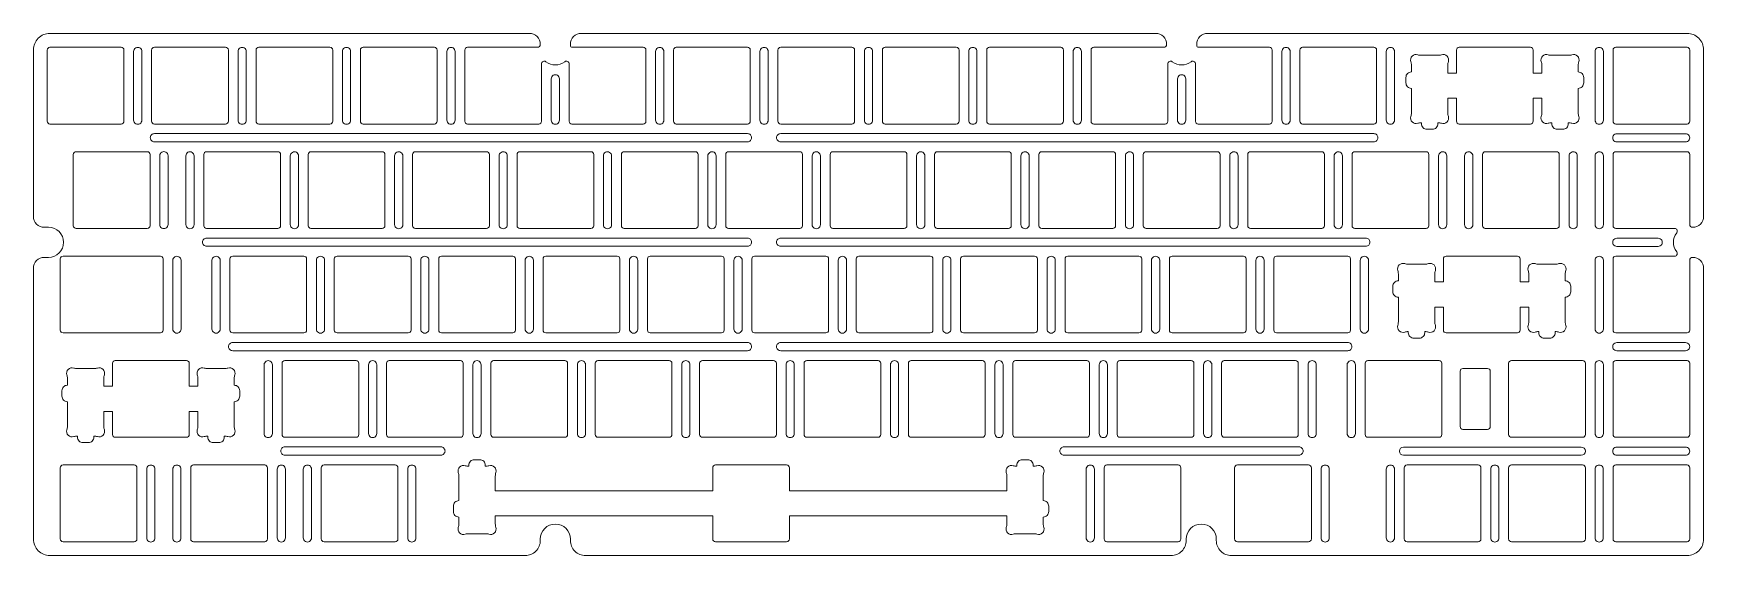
# Model space of a CAD drawing. Header units: millimetres. Extents: x 2480 to 2785, y 1081 to 1176.
import ezdxf

# ---------------------------------------------------------------- set-up
doc = ezdxf.new("R2010")
doc.units = ezdxf.units.MM
doc.layers.add('1', color=7, linetype='Continuous', lineweight=0)

msp = doc.modelspace()

# ---------------------------------------------------------------- linework, layer by layer
at = {"layer": '1'}
for points in [[(2784.65, 1142.88, -0.414259), (2782.65, 1140.88), (2782.62, 1140.88, -0.414159), (2782.12, 1141.38), (2782.12, 1154.16, 0.414146), (2781.62, 1154.66), (2768.62, 1154.66, 0.414159), (2768.12, 1154.16), (2768.12, 1141.16, 0.414138), (2768.62, 1140.66), (2779.35, 1140.66, -0.628084), (2779.74, 1139.85, 0.349636), (2779.74, 1136.42, -0.628068), (2779.35, 1135.61), (2768.62, 1135.61, 0.414165), (2768.12, 1135.11), (2768.12, 1122.11, 0.414138), (2768.62, 1121.61), (2781.62, 1121.61, 0.414173), (2782.12, 1122.11), (2782.12, 1134.88, -0.414138), (2782.62, 1135.38), (2782.65, 1135.38, -0.414258), (2784.65, 1133.38), (2784.65, 1083.99, -0.414229), (2781.65, 1080.99), (2698.47, 1080.99, -0.414227), (2695.72, 1083.74), (2695.72, 1083.99, 1), (2690.22, 1083.99), (2690.22, 1083.74, -0.414226), (2687.47, 1080.99), (2580.6, 1080.99, -0.414227), (2577.85, 1083.74), (2577.85, 1083.99, 1), (2572.35, 1083.99), (2572.35, 1083.74, -0.414229), (2569.6, 1080.99), (2482.85, 1080.99, -0.414219), (2479.85, 1083.99), (2479.85, 1133.38, -0.414254), (2481.85, 1135.38), (2482.6, 1135.38, 0.999999), (2482.6, 1140.88), (2481.85, 1140.88, -0.41426), (2479.85, 1142.88), (2479.85, 1173.24, -0.414219), (2482.85, 1176.24), (2570.35, 1176.24, -0.414259), (2572.35, 1174.24), (2572.35, 1174.21, -0.414137), (2571.85, 1173.71), (2559.07, 1173.71, 0.414135), (2558.57, 1173.21), (2558.57, 1160.21, 0.414139), (2559.07, 1159.71), (2572.07, 1159.71, 0.414139), (2572.57, 1160.21), (2572.57, 1170.69, -0.628142), (2573.38, 1171.08, 0.349647), (2576.81, 1171.08, -0.628135), (2577.62, 1170.69), (2577.62, 1160.21, 0.414139), (2578.12, 1159.71), (2591.12, 1159.71, 0.414139), (2591.62, 1160.21), (2591.62, 1173.21, 0.414137), (2591.12, 1173.71), (2578.2, 1173.71, -0.414364), (2577.85, 1174.06), (2577.85, 1174.24, -0.414259), (2579.85, 1176.24), (2684.65, 1176.24, -0.414259), (2686.65, 1174.24), (2686.65, 1174.21, -0.414168), (2686.15, 1173.71), (2673.37, 1173.71, 0.414159), (2672.87, 1173.21), (2672.87, 1160.21, 0.41416), (2673.37, 1159.71), (2686.37, 1159.71, 0.414168), (2686.87, 1160.21), (2686.87, 1170.69, -0.628142), (2687.68, 1171.08, 0.349647), (2691.11, 1171.08, -0.628142), (2691.92, 1170.69), (2691.92, 1160.21, 0.41416), (2692.42, 1159.71), (2705.42, 1159.71, 0.414168), (2705.92, 1160.21), (2705.92, 1173.21, 0.414168), (2705.42, 1173.71), (2692.5, 1173.71, -0.414379), (2692.15, 1174.06), (2692.15, 1174.24, -0.414259), (2694.15, 1176.24), (2781.65, 1176.24, -0.414221), (2784.65, 1173.24), (2784.65, 1157.16)], [(2496.37, 1160.21), (2496.37, 1173.21, 0.414214), (2495.87, 1173.71), (2482.87, 1173.71, 0.414214), (2482.37, 1173.21), (2482.37, 1160.21, 0.414214), (2482.87, 1159.71), (2495.87, 1159.71, 0.414214)], [(2499.64, 1160.41), (2499.64, 1172.94, 1.00113), (2498.14, 1172.95), (2498.14, 1160.41, 1.005837)], [(2515.42, 1160.21), (2515.42, 1173.21, 0.414214), (2514.92, 1173.71), (2501.92, 1173.71, 0.414214), (2501.42, 1173.21), (2501.42, 1160.21, 0.414214), (2501.92, 1159.71), (2514.92, 1159.71, 0.414214)], [(2517.2, 1160.41), (2517.2, 1172.94, -1.00113), (2518.7, 1172.95), (2518.7, 1160.41, -1.005837)], [(2534.47, 1160.21), (2534.47, 1173.21, 0.414214), (2533.97, 1173.71), (2520.97, 1173.71, 0.414214), (2520.47, 1173.21), (2520.47, 1160.21, 0.414214), (2520.97, 1159.71), (2533.97, 1159.71, 0.414214)], [(2537.74, 1160.41), (2537.74, 1172.94, 1.00113), (2536.24, 1172.95), (2536.24, 1160.41, 1.005837)], [(2553.52, 1160.21), (2553.52, 1173.21, 0.414214), (2553.02, 1173.71), (2540.02, 1173.71, 0.414214), (2539.52, 1173.21), (2539.52, 1160.21, 0.414214), (2540.02, 1159.71), (2553.02, 1159.71, 0.414214)], [(2555.3, 1160.41), (2555.3, 1172.94, -1.00113), (2556.8, 1172.95), (2556.8, 1160.41, -1.005837)], [(2593.4, 1160.41), (2593.4, 1172.94, -1.00113), (2594.9, 1172.95), (2594.9, 1160.41, -1.005837)], [(2610.67, 1160.21), (2610.67, 1173.21, 0.414214), (2610.17, 1173.71), (2597.17, 1173.71, 0.414214), (2596.67, 1173.21), (2596.67, 1160.21, 0.414214), (2597.17, 1159.71), (2610.17, 1159.71, 0.414214)], [(2613.94, 1160.41), (2613.94, 1172.94, 1.00113), (2612.44, 1172.95), (2612.44, 1160.41, 1.005837)], [(2629.72, 1160.21), (2629.72, 1173.21, 0.414214), (2629.22, 1173.71), (2616.22, 1173.71, 0.414214), (2615.72, 1173.21), (2615.72, 1160.21, 0.414214), (2616.22, 1159.71), (2629.22, 1159.71, 0.414214)], [(2631.5, 1160.41), (2631.5, 1172.94, -1.00113), (2633, 1172.95), (2633, 1160.41, -1.005837)], [(2634.77, 1173.21), (2634.77, 1160.21, 0.414214), (2635.27, 1159.71), (2648.27, 1159.71, 0.414214), (2648.77, 1160.21), (2648.77, 1173.21, 0.414214), (2648.27, 1173.71), (2635.27, 1173.71, 0.414214)], [(2652.04, 1160.41), (2652.04, 1172.94, 1.00113), (2650.54, 1172.95), (2650.54, 1160.41, 1.005837)], [(2667.82, 1173.21, 0.414214), (2667.32, 1173.71), (2654.32, 1173.71, 0.414214), (2653.82, 1173.21), (2653.82, 1160.21, 0.414214), (2654.32, 1159.71), (2667.32, 1159.71, 0.414214), (2667.82, 1160.21)], [(2669.6, 1160.41), (2669.6, 1172.94, -1.00113), (2671.1, 1172.95), (2671.1, 1160.41, -1.005837)], [(2707.7, 1160.41), (2707.7, 1172.94, -1.00113), (2709.2, 1172.95), (2709.2, 1160.41, -1.005837)], [(2724.47, 1159.71, 0.414214), (2724.97, 1160.21), (2724.97, 1173.21, 0.414214), (2724.47, 1173.71), (2711.47, 1173.71, 0.414214), (2710.97, 1173.21), (2710.97, 1160.21, 0.414214), (2711.47, 1159.71)], [(2728.24, 1160.41), (2728.24, 1172.94, 1.00113), (2726.74, 1172.95), (2726.74, 1160.41, 1.005837)], [(2761.77, 1161.72, 0.078597), (2761.87, 1161.1, -0.612516), (2760.61, 1159.84, 0.078597), (2759.99, 1159.94), (2759.95, 1159.94), (2759.95, 1159.74, -0.414214), (2758.95, 1158.74), (2757.95, 1158.74, -0.414214), (2756.95, 1159.74), (2756.95, 1159.94), (2756.9, 1159.94, 0.078597), (2756.28, 1159.84, -0.612516), (2755.02, 1161.1, 0.078597), (2755.12, 1161.72), (2755.12, 1164.41), (2753.55, 1164.41), (2753.55, 1160.21, -0.414214), (2753.05, 1159.71), (2740.05, 1159.71, -0.414214), (2739.55, 1160.21), (2739.55, 1164.41), (2737.97, 1164.41), (2737.97, 1161.72, 0.078597), (2738.07, 1161.1, -0.612516), (2736.81, 1159.84, 0.078597), (2736.19, 1159.94), (2736.15, 1159.94), (2736.15, 1159.74, -0.414214), (2735.15, 1158.74), (2734.15, 1158.74, -0.414214), (2733.15, 1159.74), (2733.15, 1159.94), (2733.1, 1159.94, 0.078597), (2732.48, 1159.84, -0.612516), (2731.22, 1161.1, 0.078597), (2731.32, 1161.72), (2731.32, 1166.21, -0.414214), (2730.32, 1167.21), (2730.32, 1168.21, -0.414214), (2731.32, 1169.21), (2731.32, 1170.46, 0.078597), (2731.22, 1171.08, -0.612516), (2732.48, 1172.34, 0.078597), (2733.1, 1172.24), (2736.19, 1172.24, 0.078597), (2736.81, 1172.34, -0.612516), (2738.07, 1171.08, 0.078597), (2737.97, 1170.46), (2737.97, 1169.01), (2739.55, 1169.01), (2739.55, 1173.21, -0.414214), (2740.05, 1173.71), (2753.05, 1173.71, -0.414214), (2753.55, 1173.21), (2753.55, 1169.01), (2755.12, 1169.01), (2755.12, 1170.46, 0.078597), (2755.02, 1171.08, -0.612516), (2756.28, 1172.34, 0.078597), (2756.9, 1172.24), (2759.99, 1172.24, 0.078597), (2760.61, 1172.34, -0.612516), (2761.87, 1171.08, 0.078597), (2761.77, 1170.46), (2761.77, 1169.21, -0.414214), (2762.77, 1168.21), (2762.77, 1167.21, -0.414214), (2761.77, 1166.21)], [(2764.85, 1160.41), (2764.85, 1172.94, -1.00113), (2766.35, 1172.95), (2766.35, 1160.41, -1.005837)], [(2768.62, 1159.71), (2781.62, 1159.71, 0.414214), (2782.12, 1160.21), (2782.12, 1173.21, 0.414214), (2781.62, 1173.71), (2768.62, 1173.71, 0.414214), (2768.12, 1173.21), (2768.12, 1160.21, 0.414214)], [(2501.17, 1157.21, 0.414214), (2501.92, 1156.46), (2610.17, 1156.46, 0.414214), (2610.92, 1157.21, 0.414214), (2610.17, 1157.96), (2501.92, 1157.96, 0.414214)], [(2615.47, 1157.21, 0.414214), (2616.22, 1156.46), (2724.47, 1156.46, 0.414214), (2725.22, 1157.21, 0.414214), (2724.47, 1157.96), (2616.22, 1157.96, 0.414214)], [(2768.82, 1156.44), (2781.36, 1156.44, 1.00113), (2781.36, 1157.94), (2768.82, 1157.94, 1.005837)], [(2501.13, 1141.16), (2501.13, 1154.16, 0.414214), (2500.63, 1154.66), (2487.63, 1154.66, 0.414214), (2487.13, 1154.16), (2487.13, 1141.16, 0.414214), (2487.63, 1140.66), (2500.63, 1140.66, 0.414214)], [(2502.91, 1141.39), (2502.91, 1153.93, -1.00113), (2504.41, 1153.93), (2504.41, 1141.39, -1.005837)], [(2509.17, 1141.36), (2509.17, 1153.89, 1.00113), (2507.67, 1153.9), (2507.67, 1141.36, 1.005837)], [(2524.95, 1141.16), (2524.95, 1154.16, 0.414214), (2524.45, 1154.66), (2511.45, 1154.66, 0.414214), (2510.95, 1154.16), (2510.95, 1141.16, 0.414214), (2511.45, 1140.66), (2524.45, 1140.66, 0.414214)], [(2526.73, 1141.36), (2526.73, 1153.89, -1.00113), (2528.23, 1153.9), (2528.23, 1141.36, -1.005837)], [(2530, 1154.16), (2530, 1141.16, 0.414214), (2530.5, 1140.66), (2543.5, 1140.66, 0.414214), (2544, 1141.16), (2544, 1154.16, 0.414214), (2543.5, 1154.66), (2530.5, 1154.66, 0.414214)], [(2547.27, 1141.36), (2547.27, 1153.89, 1.00113), (2545.77, 1153.9), (2545.77, 1141.36, 1.005837)], [(2563.05, 1141.16), (2563.05, 1154.16, 0.414214), (2562.55, 1154.66), (2549.55, 1154.66, 0.414214), (2549.05, 1154.16), (2549.05, 1141.16, 0.414214), (2549.55, 1140.66), (2562.55, 1140.66, 0.414214)], [(2564.83, 1141.36), (2564.83, 1153.89, -1.00113), (2566.33, 1153.9), (2566.33, 1141.36, -1.005837)], [(2582.1, 1141.16), (2582.1, 1154.16, 0.414214), (2581.6, 1154.66), (2568.6, 1154.66, 0.414214), (2568.1, 1154.16), (2568.1, 1141.16, 0.414214), (2568.6, 1140.66), (2581.6, 1140.66, 0.414214)], [(2585.37, 1141.36), (2585.37, 1153.89, 1.00113), (2583.87, 1153.9), (2583.87, 1141.36, 1.005837)], [(2601.15, 1141.16), (2601.15, 1154.16, 0.414214), (2600.65, 1154.66), (2587.65, 1154.66, 0.414214), (2587.15, 1154.16), (2587.15, 1141.16, 0.414214), (2587.65, 1140.66), (2600.65, 1140.66, 0.414214)], [(2602.93, 1141.36), (2602.93, 1153.89, -1.00113), (2604.43, 1153.9), (2604.43, 1141.36, -1.005837)], [(2606.7, 1140.66), (2619.7, 1140.66, 0.414214), (2620.2, 1141.16), (2620.2, 1154.16, 0.414214), (2619.7, 1154.66), (2606.7, 1154.66, 0.414214), (2606.2, 1154.16), (2606.2, 1141.16, 0.414214)], [(2623.47, 1141.36), (2623.47, 1153.89, 1.00113), (2621.97, 1153.9), (2621.97, 1141.36, 1.005837)], [(2638.75, 1154.66), (2625.75, 1154.66, 0.414214), (2625.25, 1154.16), (2625.25, 1141.16, 0.414214), (2625.75, 1140.66), (2638.75, 1140.66, 0.414214), (2639.25, 1141.16), (2639.25, 1154.16, 0.414214)], [(2641.03, 1141.36), (2641.03, 1153.89, -1.00113), (2642.53, 1153.9), (2642.53, 1141.36, -1.005837)], [(2657.8, 1154.66), (2644.8, 1154.66, 0.414214), (2644.3, 1154.16), (2644.3, 1141.16, 0.414214), (2644.8, 1140.66), (2657.8, 1140.66, 0.414214), (2658.3, 1141.16), (2658.3, 1154.16, 0.414214)], [(2661.57, 1141.36), (2661.57, 1153.89, 1.00113), (2660.07, 1153.9), (2660.07, 1141.36, 1.005837)], [(2677.35, 1141.16), (2677.35, 1154.16, 0.414214), (2676.85, 1154.66), (2663.85, 1154.66, 0.414214), (2663.35, 1154.16), (2663.35, 1141.16, 0.414214), (2663.85, 1140.66), (2676.85, 1140.66, 0.414214)], [(2679.13, 1141.36), (2679.13, 1153.89, -1.00113), (2680.63, 1153.9), (2680.63, 1141.36, -1.005837)], [(2695.9, 1140.66, 0.414214), (2696.4, 1141.16), (2696.4, 1154.16, 0.414214), (2695.9, 1154.66), (2682.9, 1154.66, 0.414214), (2682.4, 1154.16), (2682.4, 1141.16, 0.414214), (2682.9, 1140.66)], [(2698.18, 1141.36), (2698.18, 1153.89, -1.00113), (2699.68, 1153.9), (2699.68, 1141.36, -1.005837)], [(2714.95, 1140.66, 0.414214), (2715.45, 1141.16), (2715.45, 1154.16, 0.414214), (2714.95, 1154.66), (2701.95, 1154.66, 0.414214), (2701.45, 1154.16), (2701.45, 1141.16, 0.414214), (2701.95, 1140.66)], [(2717.23, 1141.36), (2717.23, 1153.89, -1.00113), (2718.73, 1153.9), (2718.73, 1141.36, -1.005837)], [(2734.5, 1141.16), (2734.5, 1154.16, 0.414214), (2734, 1154.66), (2721, 1154.66, 0.414214), (2720.5, 1154.16), (2720.5, 1141.16, 0.414214), (2721, 1140.66), (2734, 1140.66, 0.414214)], [(2736.28, 1141.36), (2736.28, 1153.89, -1.00113), (2737.78, 1153.9), (2737.78, 1141.36, -1.005837)], [(2742.53, 1141.36), (2742.53, 1153.89, 1.00113), (2741.03, 1153.9), (2741.03, 1141.36, 1.005837)], [(2758.31, 1141.16), (2758.31, 1154.16, 0.414214), (2757.81, 1154.66), (2744.81, 1154.66, 0.414214), (2744.31, 1154.16), (2744.31, 1141.16, 0.414214), (2744.81, 1140.66), (2757.81, 1140.66, 0.414214)], [(2760.09, 1141.36), (2760.09, 1153.89, -1.00113), (2761.59, 1153.9), (2761.59, 1141.36, -1.005837)], [(2764.85, 1141.36), (2764.85, 1153.89, -1.00113), (2766.35, 1153.9), (2766.35, 1141.36, -1.005837)], [(2610.17, 1138.91), (2511.45, 1138.91, 0.414214), (2510.7, 1138.16, 0.414214), (2511.45, 1137.41), (2610.17, 1137.41, 0.414214), (2610.92, 1138.16, 0.414214)], [(2723, 1138.91), (2616.22, 1138.91, 0.414214), (2615.47, 1138.16, 0.414214), (2616.22, 1137.41), (2723, 1137.41, 0.414214), (2723.75, 1138.16, 0.414214)], [(2503.51, 1122.11), (2503.51, 1135.11, 0.414214), (2503.01, 1135.61), (2485.25, 1135.61, 0.414214), (2484.75, 1135.11), (2484.75, 1122.11, 0.414214), (2485.25, 1121.61), (2503.01, 1121.61, 0.414214)], [(2505.29, 1122.31), (2505.29, 1134.84, -1.00113), (2506.79, 1134.85), (2506.79, 1122.31, -1.005837)], [(2513.93, 1122.31), (2513.93, 1134.84, 1.00113), (2512.43, 1134.85), (2512.43, 1122.31, 1.005837)], [(2529.71, 1122.11), (2529.71, 1135.11, 0.414214), (2529.21, 1135.61), (2516.21, 1135.61, 0.414214), (2515.71, 1135.11), (2515.71, 1122.11, 0.414214), (2516.21, 1121.61), (2529.21, 1121.61, 0.414214)], [(2531.49, 1122.31), (2531.49, 1134.84, -1.00113), (2532.99, 1134.85), (2532.99, 1122.31, -1.005837)], [(2548.76, 1122.11), (2548.76, 1135.11, 0.414214), (2548.26, 1135.61), (2535.26, 1135.61, 0.414214), (2534.76, 1135.11), (2534.76, 1122.11, 0.414214), (2535.26, 1121.61), (2548.26, 1121.61, 0.414214)], [(2552.03, 1122.31), (2552.03, 1134.84, 1.00113), (2550.53, 1134.85), (2550.53, 1122.31, 1.005837)], [(2567.81, 1122.11), (2567.81, 1135.11, 0.414214), (2567.31, 1135.61), (2554.31, 1135.61, 0.414214), (2553.81, 1135.11), (2553.81, 1122.11, 0.414214), (2554.31, 1121.61), (2567.31, 1121.61, 0.414214)], [(2569.59, 1122.31), (2569.59, 1134.84, -1.00113), (2571.09, 1134.85), (2571.09, 1122.31, -1.005837)], [(2586.86, 1122.11), (2586.86, 1135.11, 0.414214), (2586.36, 1135.61), (2573.36, 1135.61, 0.414214), (2572.86, 1135.11), (2572.86, 1122.11, 0.414214), (2573.36, 1121.61), (2586.36, 1121.61, 0.414214)], [(2590.13, 1122.31), (2590.13, 1134.84, 1.00113), (2588.63, 1134.85), (2588.63, 1122.31, 1.005837)], [(2591.91, 1135.11), (2591.91, 1122.11, 0.414214), (2592.41, 1121.61), (2605.41, 1121.61, 0.414214), (2605.91, 1122.11), (2605.91, 1135.11, 0.414214), (2605.41, 1135.61), (2592.41, 1135.61, 0.414214)], [(2607.69, 1122.31), (2607.69, 1134.84, -1.00113), (2609.19, 1134.85), (2609.19, 1122.31, -1.005837)], [(2624.96, 1122.11), (2624.96, 1135.11, 0.414214), (2624.46, 1135.61), (2611.46, 1135.61, 0.414214), (2610.96, 1135.11), (2610.96, 1122.11, 0.414214), (2611.46, 1121.61), (2624.46, 1121.61, 0.414214)], [(2628.23, 1122.31), (2628.23, 1134.84, 1.00113), (2626.73, 1134.85), (2626.73, 1122.31, 1.005837)], [(2630.01, 1135.11), (2630.01, 1122.11, 0.414214), (2630.51, 1121.61), (2643.51, 1121.61, 0.414214), (2644.01, 1122.11), (2644.01, 1135.11, 0.414214), (2643.51, 1135.61), (2630.51, 1135.61, 0.414214)], [(2645.79, 1122.31), (2645.79, 1134.84, -1.00113), (2647.29, 1134.85), (2647.29, 1122.31, -1.005837)], [(2663.06, 1122.11), (2663.06, 1135.11, 0.414214), (2662.56, 1135.61), (2649.56, 1135.61, 0.414214), (2649.06, 1135.11), (2649.06, 1122.11, 0.414214), (2649.56, 1121.61), (2662.56, 1121.61, 0.414214)], [(2666.33, 1122.31), (2666.33, 1134.84, 1.00113), (2664.83, 1134.85), (2664.83, 1122.31, 1.005837)], [(2681.61, 1121.61, 0.414214), (2682.11, 1122.11), (2682.11, 1135.11, 0.414214), (2681.61, 1135.61), (2668.61, 1135.61, 0.414214), (2668.11, 1135.11), (2668.11, 1122.11, 0.414214), (2668.61, 1121.61)], [(2683.89, 1122.31), (2683.89, 1134.84, -1.00113), (2685.39, 1134.85), (2685.39, 1122.31, -1.005837)], [(2700.66, 1121.61, 0.414214), (2701.16, 1122.11), (2701.16, 1135.11, 0.414214), (2700.66, 1135.61), (2687.66, 1135.61, 0.414214), (2687.16, 1135.11), (2687.16, 1122.11, 0.414214), (2687.66, 1121.61)], [(2702.94, 1122.31), (2702.94, 1134.84, -1.00113), (2704.44, 1134.85), (2704.44, 1122.31, -1.005837)], [(2719.71, 1121.61, 0.414214), (2720.21, 1122.11), (2720.21, 1135.11, 0.414214), (2719.71, 1135.61), (2706.71, 1135.61, 0.414214), (2706.21, 1135.11), (2706.21, 1122.11, 0.414214), (2706.71, 1121.61)], [(2721.99, 1122.31), (2721.99, 1134.84, -1.00113), (2723.49, 1134.85), (2723.49, 1122.31, -1.005837)], [(2759.39, 1123.62, 0.078597), (2759.49, 1123, -0.612516), (2758.23, 1121.74, 0.078597), (2757.61, 1121.84), (2757.56, 1121.84), (2757.56, 1121.64, -0.414214), (2756.56, 1120.64), (2755.56, 1120.64, -0.414214), (2754.56, 1121.64), (2754.56, 1121.84), (2754.52, 1121.84, 0.078597), (2753.9, 1121.74, -0.612516), (2752.64, 1123, 0.078597), (2752.74, 1123.62), (2752.74, 1126.31), (2751.16, 1126.31), (2751.16, 1122.11, -0.414214), (2750.66, 1121.61), (2737.66, 1121.61, -0.414214), (2737.16, 1122.11), (2737.16, 1126.31), (2735.59, 1126.31), (2735.59, 1123.62, 0.078597), (2735.69, 1123, -0.612516), (2734.43, 1121.74, 0.078597), (2733.81, 1121.84), (2733.76, 1121.84), (2733.76, 1121.64, -0.414214), (2732.76, 1120.64), (2731.76, 1120.64, -0.414214), (2730.76, 1121.64), (2730.76, 1121.84), (2730.72, 1121.84, 0.078597), (2730.1, 1121.74, -0.612516), (2728.84, 1123, 0.078597), (2728.94, 1123.62), (2728.94, 1128.11, -0.414214), (2727.94, 1129.11), (2727.94, 1130.11, -0.414214), (2728.94, 1131.11), (2728.94, 1132.36, 0.078597), (2728.84, 1132.98, -0.612516), (2730.1, 1134.24, 0.078597), (2730.72, 1134.14), (2733.81, 1134.14, 0.078597), (2734.43, 1134.24, -0.612516), (2735.69, 1132.98, 0.078597), (2735.59, 1132.36), (2735.59, 1130.91), (2737.16, 1130.91), (2737.16, 1135.11, -0.414214), (2737.66, 1135.61), (2750.66, 1135.61, -0.414214), (2751.16, 1135.11), (2751.16, 1130.91), (2752.74, 1130.91), (2752.74, 1132.36, 0.078597), (2752.64, 1132.98, -0.612516), (2753.9, 1134.24, 0.078597), (2754.52, 1134.14), (2757.61, 1134.14, 0.078597), (2758.23, 1134.24, -0.612516), (2759.49, 1132.98, 0.078597), (2759.39, 1132.36), (2759.39, 1131.11, -0.414214), (2760.39, 1130.11), (2760.39, 1129.11, -0.414214), (2759.39, 1128.11)], [(2764.85, 1122.31), (2764.85, 1134.84, -1.00113), (2766.35, 1134.85), (2766.35, 1122.31, -1.005837)], [(2515.46, 1119.11, 0.414214), (2516.21, 1118.36), (2610.17, 1118.36, 0.414214), (2610.92, 1119.11, 0.414214), (2610.17, 1119.86), (2516.21, 1119.86, 0.414214)], [(2615.47, 1119.11, 0.414214), (2616.22, 1118.36), (2719.71, 1118.36, 0.414214), (2720.46, 1119.11, 0.414214), (2719.71, 1119.86), (2616.22, 1119.86, 0.414214)], [(2768.82, 1118.34), (2781.36, 1118.34, 1.00113), (2781.36, 1119.84), (2768.82, 1119.84, 1.005837)], [(2516.5, 1104.57, 0.078597), (2516.6, 1103.95, -0.612516), (2515.34, 1102.69, 0.078597), (2514.72, 1102.79), (2514.68, 1102.79), (2514.68, 1102.59, -0.414214), (2513.68, 1101.59), (2512.68, 1101.59, -0.414214), (2511.68, 1102.59), (2511.68, 1102.79), (2511.63, 1102.79, 0.078597), (2511.01, 1102.69, -0.612516), (2509.75, 1103.95, 0.078597), (2509.85, 1104.57), (2509.85, 1107.26), (2508.28, 1107.26), (2508.28, 1103.06, -0.414214), (2507.78, 1102.56), (2494.78, 1102.56, -0.414214), (2494.28, 1103.06), (2494.28, 1107.26), (2492.7, 1107.26), (2492.7, 1104.57, 0.078597), (2492.8, 1103.95, -0.612516), (2491.54, 1102.69, 0.078597), (2490.92, 1102.79), (2490.88, 1102.79), (2490.88, 1102.59, -0.414214), (2489.88, 1101.59), (2488.88, 1101.59, -0.414214), (2487.88, 1102.59), (2487.88, 1102.79), (2487.83, 1102.79, 0.078597), (2487.21, 1102.69, -0.612516), (2485.95, 1103.95, 0.078597), (2486.05, 1104.57), (2486.05, 1109.06, -0.414214), (2485.05, 1110.06), (2485.05, 1111.06, -0.414214), (2486.05, 1112.06), (2486.05, 1113.31, 0.078597), (2485.95, 1113.93, -0.612516), (2487.21, 1115.19, 0.078597), (2487.83, 1115.09), (2490.92, 1115.09, 0.078597), (2491.54, 1115.19, -0.612516), (2492.8, 1113.93, 0.078597), (2492.7, 1113.31), (2492.7, 1111.86), (2494.28, 1111.86), (2494.28, 1116.06, -0.414214), (2494.78, 1116.56), (2507.78, 1116.56, -0.414214), (2508.28, 1116.06), (2508.28, 1111.86), (2509.85, 1111.86), (2509.85, 1113.31, 0.078597), (2509.75, 1113.93, -0.612516), (2511.01, 1115.19, 0.078597), (2511.63, 1115.09), (2514.72, 1115.09, 0.078597), (2515.34, 1115.19, -0.612516), (2516.6, 1113.93, 0.078597), (2516.5, 1113.31), (2516.5, 1112.06, -0.414214), (2517.5, 1111.06), (2517.5, 1110.06, -0.414214), (2516.5, 1109.06)], [(2523.45, 1103.26), (2523.45, 1115.79, 1.00113), (2521.95, 1115.8), (2521.95, 1103.26, 1.005837)], [(2525.73, 1102.56), (2538.73, 1102.56, 0.414214), (2539.23, 1103.06), (2539.23, 1116.06, 0.414214), (2538.73, 1116.56), (2525.73, 1116.56, 0.414214), (2525.23, 1116.06), (2525.23, 1103.06, 0.414214)], [(2541.01, 1103.26), (2541.01, 1115.79, -1.00113), (2542.51, 1115.8), (2542.51, 1103.26, -1.005837)], [(2557.78, 1116.56), (2544.78, 1116.56, 0.414214), (2544.28, 1116.06), (2544.28, 1103.06, 0.414214), (2544.78, 1102.56), (2557.78, 1102.56, 0.414214), (2558.28, 1103.06), (2558.28, 1116.06, 0.414214)], [(2561.55, 1103.26), (2561.55, 1115.79, 1.00113), (2560.05, 1115.8), (2560.05, 1103.26, 1.005837)], [(2576.83, 1116.56), (2563.83, 1116.56, 0.414214), (2563.33, 1116.06), (2563.33, 1103.06, 0.414214), (2563.83, 1102.56), (2576.83, 1102.56, 0.414214), (2577.33, 1103.06), (2577.33, 1116.06, 0.414214)], [(2579.11, 1103.26), (2579.11, 1115.79, -1.00113), (2580.61, 1115.8), (2580.61, 1103.26, -1.005837)], [(2595.88, 1116.56), (2582.88, 1116.56, 0.414214), (2582.38, 1116.06), (2582.38, 1103.06, 0.414214), (2582.88, 1102.56), (2595.88, 1102.56, 0.414214), (2596.38, 1103.06), (2596.38, 1116.06, 0.414214)], [(2599.65, 1103.26), (2599.65, 1115.79, 1.00113), (2598.15, 1115.8), (2598.15, 1103.26, 1.005837)], [(2615.43, 1103.06), (2615.43, 1116.06, 0.414214), (2614.93, 1116.56), (2601.93, 1116.56, 0.414214), (2601.43, 1116.06), (2601.43, 1103.06, 0.414214), (2601.93, 1102.56), (2614.93, 1102.56, 0.414214)], [(2617.21, 1103.26), (2617.21, 1115.79, -1.00113), (2618.71, 1115.8), (2618.71, 1103.26, -1.005837)], [(2633.98, 1116.56), (2620.98, 1116.56, 0.414214), (2620.48, 1116.06), (2620.48, 1103.06, 0.414214), (2620.98, 1102.56), (2633.98, 1102.56, 0.414214), (2634.48, 1103.06), (2634.48, 1116.06, 0.414214)], [(2637.75, 1103.26), (2637.75, 1115.79, 1.00113), (2636.25, 1115.8), (2636.25, 1103.26, 1.005837)], [(2653.03, 1116.56), (2640.03, 1116.56, 0.414214), (2639.53, 1116.06), (2639.53, 1103.06, 0.414214), (2640.03, 1102.56), (2653.03, 1102.56, 0.414214), (2653.53, 1103.06), (2653.53, 1116.06, 0.414214)], [(2655.31, 1103.26), (2655.31, 1115.79, -1.00113), (2656.81, 1115.8), (2656.81, 1103.26, -1.005837)], [(2659.08, 1102.56), (2672.08, 1102.56, 0.414214), (2672.58, 1103.06), (2672.58, 1116.06, 0.414214), (2672.08, 1116.56), (2659.08, 1116.56, 0.414214), (2658.58, 1116.06), (2658.58, 1103.06, 0.414214)], [(2675.85, 1103.26), (2675.85, 1115.79, 1.00113), (2674.35, 1115.8), (2674.35, 1103.26, 1.005837)], [(2691.13, 1116.56), (2678.13, 1116.56, 0.414214), (2677.63, 1116.06), (2677.63, 1103.06, 0.414214), (2678.13, 1102.56), (2691.13, 1102.56, 0.414214), (2691.63, 1103.06), (2691.63, 1116.06, 0.414214)], [(2693.41, 1103.26), (2693.41, 1115.79, -1.00113), (2694.91, 1115.8), (2694.91, 1103.26, -1.005837)], [(2697.18, 1102.56), (2710.18, 1102.56, 0.414214), (2710.68, 1103.06), (2710.68, 1116.06, 0.414214), (2710.18, 1116.56), (2697.18, 1116.56, 0.414214), (2696.68, 1116.06), (2696.68, 1103.06, 0.414214)], [(2712.46, 1103.26), (2712.46, 1115.79, -1.00113), (2713.96, 1115.8), (2713.96, 1103.26, -1.005837)], [(2721.1, 1103.26), (2721.1, 1115.79, 1.00113), (2719.6, 1115.8), (2719.6, 1103.26, 1.005837)], [(2736.88, 1103.06), (2736.88, 1116.06, 0.414214), (2736.38, 1116.56), (2723.38, 1116.56, 0.414214), (2722.88, 1116.06), (2722.88, 1103.06, 0.414214), (2723.38, 1102.56), (2736.38, 1102.56, 0.414214)], [(2762.57, 1116.56), (2749.57, 1116.56, 0.414214), (2749.07, 1116.06), (2749.07, 1103.06, 0.414214), (2749.57, 1102.56), (2762.57, 1102.56, 0.414214), (2763.07, 1103.06), (2763.07, 1116.06, 0.414214)], [(2764.85, 1103.26), (2764.85, 1115.79, -1.00113), (2766.35, 1115.8), (2766.35, 1103.26, -1.005837)], [(2768.62, 1102.56), (2781.62, 1102.56, 0.414214), (2782.12, 1103.06), (2782.12, 1116.06, 0.414214), (2781.62, 1116.56), (2768.62, 1116.56, 0.414214), (2768.12, 1116.06), (2768.12, 1103.06, 0.414214)], [(2745.22, 1104.01), (2740.72, 1104.01, -0.414214), (2740.22, 1104.51), (2740.22, 1114.61, -0.414214), (2740.72, 1115.11), (2745.22, 1115.11, -0.414214), (2745.72, 1114.61), (2745.72, 1104.51, -0.414214)], [(2554.96, 1100.06, 0.414214), (2554.21, 1100.81), (2525.73, 1100.81, 0.414214), (2524.98, 1100.06, 0.414214), (2525.73, 1099.31), (2554.21, 1099.31, 0.414214)], [(2667.91, 1099.31), (2710.81, 1099.31, 0.414214), (2711.56, 1100.06, 0.414214), (2710.81, 1100.81), (2667.91, 1100.81, 0.414214), (2667.16, 1100.06, 0.414214)], [(2729.88, 1100.78, 1), (2729.88, 1099.28), (2762.33, 1099.28, 1), (2762.33, 1100.78)], [(2768.82, 1099.29), (2781.36, 1099.29, 1.00113), (2781.36, 1100.79), (2768.82, 1100.79, 1.005837)], [(2498.75, 1084.01), (2498.75, 1097.01, 0.414214), (2498.25, 1097.51), (2485.25, 1097.51, 0.414214), (2484.75, 1097.01), (2484.75, 1084.01, 0.414214), (2485.25, 1083.51), (2498.25, 1083.51, 0.414214)], [(2500.53, 1084.21), (2500.53, 1096.74, -1.00113), (2502.03, 1096.75), (2502.03, 1084.21, -1.005837)], [(2506.78, 1084.21), (2506.78, 1096.74, 1.00113), (2505.28, 1096.75), (2505.28, 1084.21, 1.005837)], [(2522.56, 1084.01), (2522.56, 1097.01, 0.414214), (2522.06, 1097.51), (2509.06, 1097.51, 0.414214), (2508.56, 1097.01), (2508.56, 1084.01, 0.414214), (2509.06, 1083.51), (2522.06, 1083.51, 0.414214)], [(2524.34, 1084.21), (2524.34, 1096.74, -1.00113), (2525.84, 1096.75), (2525.84, 1084.21, -1.005837)], [(2530.6, 1084.21), (2530.6, 1096.74, 1.00113), (2529.1, 1096.75), (2529.1, 1084.21, 1.005837)], [(2546.38, 1084.01), (2546.38, 1097.01, 0.414214), (2545.88, 1097.51), (2532.88, 1097.51, 0.414214), (2532.38, 1097.01), (2532.38, 1084.01, 0.414214), (2532.88, 1083.51), (2545.88, 1083.51, 0.414214)], [(2548.16, 1084.21), (2548.16, 1096.74, -1.00113), (2549.66, 1096.75), (2549.66, 1084.21, -1.005837)], [(2658.65, 1097.38, 0.612516), (2657.39, 1096.12, -0.078597), (2657.49, 1095.5), (2657.49, 1092.81), (2617.81, 1092.81), (2617.81, 1097.01, 0.414214), (2617.31, 1097.51), (2604.31, 1097.51, 0.414214), (2603.81, 1097.01), (2603.81, 1092.81), (2564.14, 1092.81), (2564.14, 1095.5, -0.078597), (2564.24, 1096.12, 0.612516), (2562.98, 1097.38, -0.078597), (2562.36, 1097.28), (2562.31, 1097.28), (2562.31, 1097.48, 0.414214), (2561.31, 1098.48), (2560.31, 1098.48, 0.414214), (2559.31, 1097.48), (2559.31, 1097.28), (2559.27, 1097.28, -0.078597), (2558.65, 1097.38, 0.612516), (2557.39, 1096.12, -0.078597), (2557.49, 1095.5), (2557.49, 1091.01, 0.414214), (2556.49, 1090.01), (2556.49, 1089.01, 0.414214), (2557.49, 1088.01), (2557.49, 1086.76, -0.078597), (2557.39, 1086.14, 0.612516), (2558.65, 1084.88, -0.078597), (2559.27, 1084.98), (2562.36, 1084.98, -0.078597), (2562.98, 1084.88, 0.612516), (2564.24, 1086.14, -0.078597), (2564.14, 1086.76), (2564.14, 1088.21), (2603.81, 1088.21), (2603.81, 1084.01, 0.414214), (2604.31, 1083.51), (2617.31, 1083.51, 0.414214), (2617.81, 1084.01), (2617.81, 1088.21), (2657.49, 1088.21), (2657.49, 1086.76, -0.078597), (2657.39, 1086.14, 0.612516), (2658.65, 1084.88, -0.078597), (2659.27, 1084.98), (2662.36, 1084.98, -0.078597), (2662.98, 1084.88, 0.612516), (2664.24, 1086.14, -0.078597), (2664.14, 1086.76), (2664.14, 1088.01, 0.414214), (2665.14, 1089.01), (2665.14, 1090.01, 0.414214), (2664.14, 1091.01), (2664.14, 1095.5, -0.078597), (2664.24, 1096.12, 0.612516), (2662.98, 1097.38, -0.078597), (2662.36, 1097.28), (2662.31, 1097.28), (2662.31, 1097.48, 0.414214), (2661.31, 1098.48), (2660.31, 1098.48, 0.414214), (2659.31, 1097.48), (2659.31, 1097.28), (2659.27, 1097.28, -0.078597)], [(2673.47, 1084.21), (2673.47, 1096.74, 1.00113), (2671.97, 1096.75), (2671.97, 1084.21, 1.005837)], [(2689.25, 1084.01), (2689.25, 1097.01, 0.414214), (2688.75, 1097.51), (2675.75, 1097.51, 0.414214), (2675.25, 1097.01), (2675.25, 1084.01, 0.414214), (2675.75, 1083.51), (2688.75, 1083.51, 0.414214)], [(2713.06, 1084.01), (2713.06, 1097.01, 0.414214), (2712.56, 1097.51), (2699.56, 1097.51, 0.414214), (2699.06, 1097.01), (2699.06, 1084.01, 0.414214), (2699.56, 1083.51), (2712.56, 1083.51, 0.414214)], [(2714.84, 1084.21), (2714.84, 1096.74, -1.00113), (2716.34, 1096.75), (2716.34, 1084.21, -1.005837)], [(2728.24, 1084.21), (2728.24, 1096.74, 1.00113), (2726.74, 1096.75), (2726.74, 1084.21, 1.005837)], [(2744.02, 1084.01), (2744.02, 1097.01, 0.414214), (2743.52, 1097.51), (2730.52, 1097.51, 0.414214), (2730.02, 1097.01), (2730.02, 1084.01, 0.414214), (2730.52, 1083.51), (2743.52, 1083.51, 0.414214)], [(2745.8, 1084.21), (2745.8, 1096.74, -1.00113), (2747.3, 1096.75), (2747.3, 1084.21, -1.005837)], [(2763.07, 1084.01), (2763.07, 1097.01, 0.414214), (2762.57, 1097.51), (2749.57, 1097.51, 0.414214), (2749.07, 1097.01), (2749.07, 1084.01, 0.414214), (2749.57, 1083.51), (2762.57, 1083.51, 0.414214)], [(2766.34, 1084.21), (2766.34, 1096.74, 1.00113), (2764.84, 1096.75), (2764.84, 1084.21, 1.005837)], [(2782.12, 1084.01), (2782.12, 1097.01, 0.414214), (2781.62, 1097.51), (2768.62, 1097.51, 0.414214), (2768.12, 1097.01), (2768.12, 1084.01, 0.414214), (2768.62, 1083.51), (2781.62, 1083.51, 0.414214)]]:
    msp.add_lwpolyline(points, format="xyb", close=True, dxfattribs=at)
for points in [[(2575.84, 1167.94, 1.00113), (2574.34, 1167.95), (2574.34, 1160.41, 1.005837), (2575.84, 1160.41), (2575.84, 1167.95)], [(2690.14, 1167.94, 1.00113), (2688.64, 1167.95), (2688.64, 1160.41, 1.005837), (2690.14, 1160.41), (2690.14, 1167.95)], [(2776.36, 1138.88, -1.00113), (2776.36, 1137.38), (2768.82, 1137.38, -1.005837), (2768.82, 1138.88), (2776.36, 1138.88)]]:
    msp.add_lwpolyline(points, format="xyb", dxfattribs=at)

doc.saveas('drawing.dxf')
